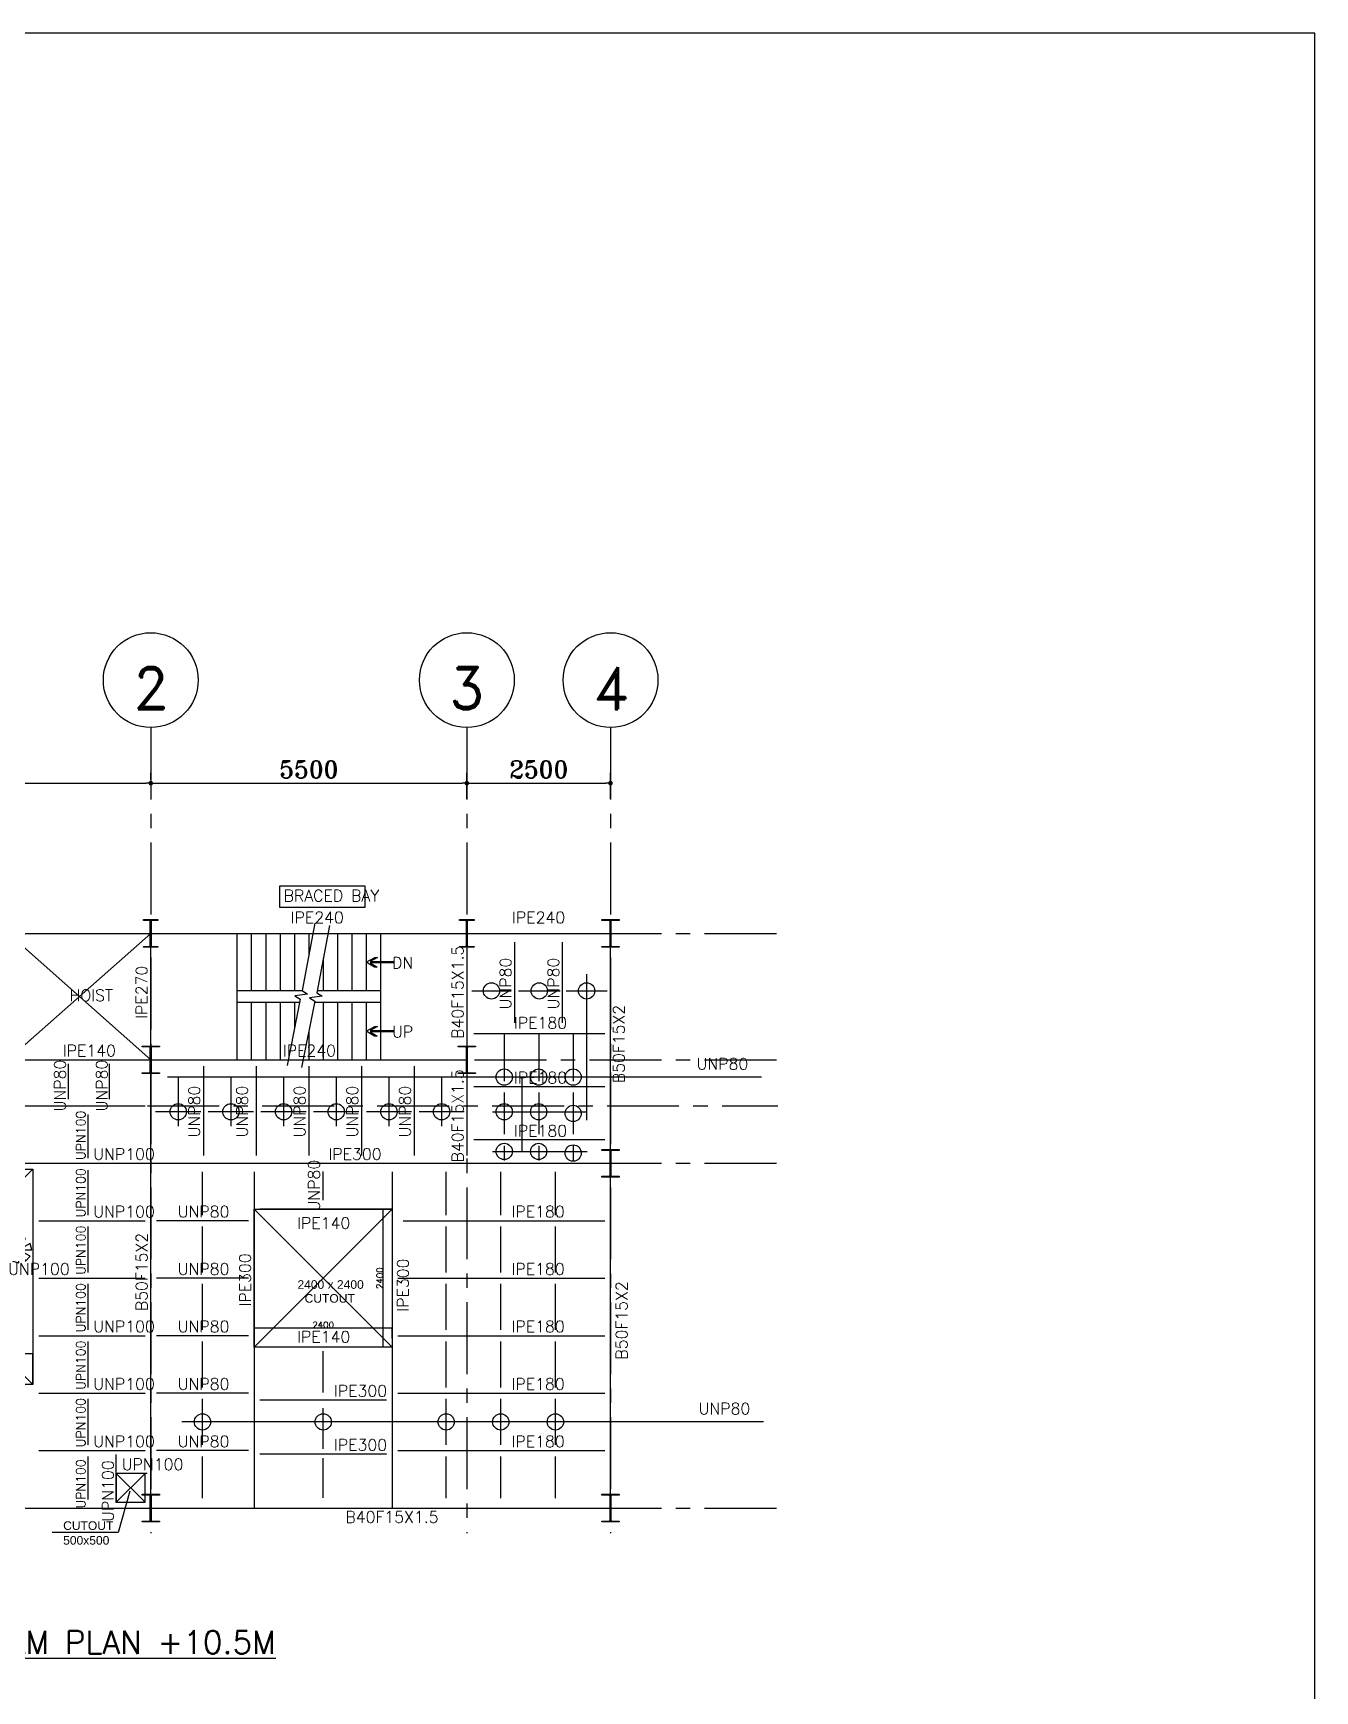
# Model space of a CAD drawing. Header units: inches. Extents: x 1387 to 2676, y -3554 to -2136.
# Drawn here: x 2550.33 to 2572.63, y -2505.82 to -2476.97 of the extents above; entities that cross this region are included whole.
import ezdxf
from ezdxf.enums import TextEntityAlignment as Align

# ---------------------------------------------------------------- set-up
doc = ezdxf.new("R2010")
doc.units = ezdxf.units.IN
doc.header["$MEASUREMENT"] = 0
for name, pattern in [('CENTER', [2, 1.25, -0.25, 0.25, -0.25]), ('DASHDOTX2', [2, 1, -0.5, 0, -0.5]), ('HIDDEN', [0.375, 0.25, -0.125])]:
    doc.linetypes.add(name, pattern=pattern)
for name, color, linetype in [('1', 1, 'Continuous'), ('3', 3, 'HIDDEN'), ('3G', 3, 'Continuous'), ('A-TEXT', 7, 'Continuous'), ('AA-IPE300', 27, 'Continuous'), ('AA_CUT OUT', 250, 'Continuous'), ('Ax', 1, 'DASHDOTX2'), ('AXE', 1, 'CENTER'), ('DIM', 8, 'Continuous'), ('MEMBER TEXT', 7, 'Continuous'), ('NEW-CO-TEXT', 7, 'Continuous'), ('STAIR', 145, 'Continuous'), ('STEEL', 33, 'Continuous'), ('UPN100', 1, 'Continuous'), ('wall', 4, 'Continuous')]:
    doc.layers.add(name, color=color, linetype=linetype)
doc.styles.add('ROMAND', font='ROMAND.shx')
doc.styles.add('ROMANS', font='ROMANS')
doc.styles.add('ROMANT', font='romant')
doc.styles.get("Standard").update_dxf_attribs({"font": 'arial.ttf'})
doc.dimstyles.new('1-100', dxfattribs={"dimtxt": 0.3, "dimasz": 0.08, "dimexe": 0.18, "dimexo": 0.0625, "dimgap": 0.09, "dimtad": 1, "dimdec": 0, "dimlfac": 1000, "dimdsep": 46, "dimtxsty": 'ROMANT', "dimblk": 'DOT', "dimcen": 0.09, "dimclrd": 1, "dimclre": 1, "dimclrt": 3, "dimadec": 0, "dimazin": 0, "dimtfac": 1, "dimtdec": 0, "dimtix": 1, "dimtofl": 0, "dimtmove": 2, "dimatfit": 3, "dimldrblk": 'DOT', "dimfxl": 1, "dimtolj": 1, "dimarcsym": 0})
doc.dimstyles.new('Copy of 1-100', dxfattribs={"dimtxt": 0.2, "dimasz": 0.08, "dimexe": 0.18, "dimexo": 0.0625, "dimgap": 0.09, "dimtad": 1, "dimdec": 0, "dimlfac": 1000, "dimdsep": 46, "dimtxsty": 'ROMANT', "dimblk": 'DOT', "dimcen": 0.09, "dimclrd": 1, "dimclre": 1, "dimclrt": 3, "dimadec": 0, "dimazin": 0, "dimtfac": 1, "dimtdec": 0, "dimtix": 1, "dimtofl": 0, "dimtmove": 2, "dimatfit": 3, "dimldrblk": 'DOT', "dimfxl": 1, "dimtolj": 1, "dimarcsym": 0})
doc.dimstyles.get("Standard").update_dxf_attribs({"dimtxt": 0.25, "dimasz": 0.18, "dimexe": 0.18, "dimexo": 0.0625, "dimgap": 0.09, "dimtad": 0, "dimdec": 0, "dimlfac": 100, "dimzin": 0, "dimdsep": 46, "dimtxsty": 'Standard', "dimcen": 0.09, "dimadec": 0, "dimazin": 0, "dimtfac": 1, "dimtdec": 0, "dimtofl": 0, "dimtmove": 0, "dimatfit": 3, "dimfxl": 1, "dimtolj": 1, "dimtzin": 0, "dimarcsym": 0})

# ---------------------------------------------------------------- blocks, each defined once
blk = doc.blocks.new('DOT')
at = {"layer": 'DIM', "color": 0, "linetype": 'ByBlock'}
blk.add_line((-0.5, 0), (-1, 0), dxfattribs=at)
at = {"layer": 'DIM', "color": 0, "linetype": 'ByBlock', "const_width": 0.5}
blk.add_lwpolyline([(-0.25, 0, 1), (0.25, 0, 1)], format="xyb", close=True, dxfattribs=at)
blk = doc.blocks.new('*D2525')
at = {"color": 1, "lineweight": -2, "transparency": 16777216}
for p, q in [((-13417, 5900), (-13213, 5900)), ((-13213, 2150), (-13213, 5900)), ((-13397, 2150), (-13213, 2150))]:
    blk.add_line(p, q, dxfattribs=at)
at = {"layer": 'Defpoints', "color": 0, "transparency": 16777216}
for p in [(-13417, 5900), (-13213, 5900), (-13397, 2150)]:
    blk.add_point(p, dxfattribs=at)
at = {"color": 1, "lineweight": -2, "transparency": 16777216, "xscale": 0.08, "yscale": 0.08, "zscale": 0.08}
for p, rotation in [((-13213, 5900), 90), ((-13213, 2150), 270)]:
    blk.add_blockref('DOT', p, dxfattribs=dict(at, rotation=rotation))
at = {"color": 3, "transparency": 16777216, "insert": (-13268, 4025), "char_height": 110, "attachment_point": 5, "rotation": 90, "style": 'ROMANT'}
blk.add_mtext('\\A1;3750', dxfattribs=at)
blk = doc.blocks.new('_Dot')
at = {"layer": 'DIM', "color": 0, "lineweight": -2}
blk.add_line((-0.5, 0), (-1, 0), dxfattribs=at)
at = {"layer": 'DIM', "color": 0, "const_width": 0.5}
blk.add_lwpolyline([(-0.25, 0, 1), (0.25, 0, 1)], format="xyb", close=True, dxfattribs=at)
blk = doc.blocks.new('*D2526')
at = {"color": 1, "lineweight": -2, "transparency": 16777216}
for p, q in [((-13750, 2150), (-13750, 2691)), ((-13750, 2690), (-10050, 2690)), ((-10050, 2150), (-10050, 2691))]:
    blk.add_line(p, q, dxfattribs=at)
at = {"layer": 'Defpoints', "color": 0, "transparency": 16777216}
for p in [(-10050, 2690), (-13750, 2150), (-10050, 2150)]:
    blk.add_point(p, dxfattribs=at)
at = {"color": 1, "lineweight": -2, "transparency": 16777216, "xscale": 0.08, "yscale": 0.08, "zscale": 0.08, "rotation": 180}
blk.add_blockref('DOT', (-13750, 2690), dxfattribs=at)
at = {"color": 1, "lineweight": -2, "transparency": 16777216, "xscale": 0.08, "yscale": 0.08, "zscale": 0.08}
blk.add_blockref('DOT', (-10050, 2690), dxfattribs=at)
at = {"color": 3, "transparency": 16777216, "insert": (-11900, 2745), "char_height": 110, "attachment_point": 5, "style": 'ROMANT'}
blk.add_mtext('\\A1;3700', dxfattribs=at)
blk = doc.blocks.new('*D2527')
at = {"color": 1, "lineweight": -2, "transparency": 16777216}
for p, q in [((-6200, 2954), (-6200, 3133)), ((-3800, 3133), (-6200, 3133)), ((-3800, 2954), (-3800, 3133))]:
    blk.add_line(p, q, dxfattribs=at)
at = {"layer": 'Defpoints', "color": 0, "transparency": 16777216}
for p in [(-6200, 3133), (-6200, 2954), (-3800, 2954)]:
    blk.add_point(p, dxfattribs=at)
at = {"color": 1, "lineweight": -2, "transparency": 16777216, "xscale": 0.08, "yscale": 0.08, "zscale": 0.08, "rotation": 180}
blk.add_blockref('DOT', (-6200, 3133), dxfattribs=at)
at = {"color": 1, "lineweight": -2, "transparency": 16777216, "xscale": 0.08, "yscale": 0.08, "zscale": 0.08}
blk.add_blockref('DOT', (-3800, 3133), dxfattribs=at)
at = {"color": 3, "transparency": 16777216, "insert": (-5000, 3188), "char_height": 110, "attachment_point": 5, "style": 'ROMANT'}
blk.add_mtext('\\A1;2400', dxfattribs=at)
blk = doc.blocks.new('*D2528')
at = {"color": 1, "lineweight": -2, "transparency": 16777216}
for p, q in [((-3800, 5200), (-3960, 5200)), ((-3960, 5200), (-3960, 2800)), ((-3800, 2800), (-3960, 2800))]:
    blk.add_line(p, q, dxfattribs=at)
at = {"layer": 'Defpoints', "color": 0, "transparency": 16777216}
for p in [(-3800, 5200), (-3960, 2800), (-3800, 2800)]:
    blk.add_point(p, dxfattribs=at)
at = {"color": 1, "lineweight": -2, "transparency": 16777216, "xscale": 0.08, "yscale": 0.08, "zscale": 0.08}
for p, rotation in [((-3960, 5200), 90), ((-3960, 2800), 270)]:
    blk.add_blockref('DOT', p, dxfattribs=dict(at, rotation=rotation))
at = {"color": 3, "transparency": 16777216, "insert": (-4015, 4000), "char_height": 110, "attachment_point": 5, "rotation": 90, "style": 'ROMANT'}
blk.add_mtext('\\A1;2400', dxfattribs=at)
blk = doc.blocks.new('*D2046')
at = {"layer": 'Defpoints', "color": 0, "transparency": 16777216}
for p in [(2552.372, -2490.022), (2552.372, -2490.022), (2544.372, -2490.155)]:
    blk.add_point(p, dxfattribs=at)
at = {"layer": 'wall', "color": 1, "lineweight": -2, "transparency": 16777216}
for p, q in [((2544.372, -2490.093), (2544.372, -2489.842)), ((2544.452, -2490.022), (2552.292, -2490.022)), ((2552.372, -2489.96), (2552.372, -2489.842))]:
    blk.add_line(p, q, dxfattribs=at)
at = {"layer": 'wall', "color": 1, "lineweight": -2, "transparency": 16777216, "xscale": 0.08, "yscale": 0.08, "zscale": 0.08, "rotation": 180}
blk.add_blockref('DOT', (2544.372, -2490.022), dxfattribs=at)
at = {"layer": 'wall', "color": 1, "lineweight": -2, "transparency": 16777216, "xscale": 0.08, "yscale": 0.08, "zscale": 0.08}
blk.add_blockref('DOT', (2552.372, -2490.022), dxfattribs=at)
at = {"layer": 'wall', "color": 3, "transparency": 16777216, "insert": (2548.372, -2489.782), "char_height": 0.3, "attachment_point": 5, "style": 'ROMANT'}
blk.add_mtext('\\A1;8000', dxfattribs=at)
blk = doc.blocks.new('*D2041')
at = {"layer": 'Defpoints', "color": 0, "transparency": 16777216}
for p in [(2552.372, -2490.022), (2557.872, -2490.022), (2557.872, -2490.36)]:
    blk.add_point(p, dxfattribs=at)
at = {"layer": 'wall', "color": 1, "lineweight": -2, "transparency": 16777216}
for p, q in [((2552.372, -2489.96), (2552.372, -2489.842)), ((2552.452, -2490.022), (2557.792, -2490.022)), ((2557.872, -2490.297), (2557.872, -2489.842))]:
    blk.add_line(p, q, dxfattribs=at)
at = {"layer": 'wall', "color": 1, "lineweight": -2, "transparency": 16777216, "xscale": 0.08, "yscale": 0.08, "zscale": 0.08, "rotation": 180}
blk.add_blockref('DOT', (2552.372, -2490.022), dxfattribs=at)
at = {"layer": 'wall', "color": 1, "lineweight": -2, "transparency": 16777216, "xscale": 0.08, "yscale": 0.08, "zscale": 0.08}
blk.add_blockref('DOT', (2557.872, -2490.022), dxfattribs=at)
at = {"layer": 'wall', "color": 3, "transparency": 16777216, "insert": (2555.122, -2489.782), "char_height": 0.3, "attachment_point": 5, "style": 'ROMANT'}
blk.add_mtext('\\A1;5500', dxfattribs=at)
blk = doc.blocks.new('*D2045')
at = {"layer": 'Defpoints', "color": 0, "transparency": 16777216}
for p in [(2557.872, -2490.022), (2560.372, -2490.022), (2560.372, -2490.36)]:
    blk.add_point(p, dxfattribs=at)
at = {"layer": 'wall', "color": 1, "lineweight": -2, "transparency": 16777216}
for p, q in [((2557.872, -2489.96), (2557.872, -2489.842)), ((2557.952, -2490.022), (2560.292, -2490.022)), ((2560.372, -2490.297), (2560.372, -2489.842))]:
    blk.add_line(p, q, dxfattribs=at)
at = {"layer": 'wall', "color": 1, "lineweight": -2, "transparency": 16777216, "xscale": 0.08, "yscale": 0.08, "zscale": 0.08, "rotation": 180}
blk.add_blockref('DOT', (2557.872, -2490.022), dxfattribs=at)
at = {"layer": 'wall', "color": 1, "lineweight": -2, "transparency": 16777216, "xscale": 0.08, "yscale": 0.08, "zscale": 0.08}
blk.add_blockref('DOT', (2560.372, -2490.022), dxfattribs=at)
at = {"layer": 'wall', "color": 3, "transparency": 16777216, "insert": (2559.122, -2489.782), "char_height": 0.3, "attachment_point": 5, "style": 'ROMANT'}
blk.add_mtext('\\A1;2500', dxfattribs=at)
blk = doc.blocks.new('G$CDE41F039')
at = {"color": 1}
for p, q in [((-15900, 9900), (-15400, 9400)), ((-15400, 9900), (-15900, 9400)), ((-13750, 5900), (-10050, 2150)), ((-10050, 5900), (-13750, 2150)), ((-6199.7, 5200), (-3799.7, 2800)), ((-3799.7, 5200), (-6199.7, 2800)), ((-8100, 100), (-8600, 600)), ((-8100, 600), (-8600, 100))]:
    blk.add_line(p, q, dxfattribs=at)
at = {"color": 3}
for points in [[(-11025.2, 5535.2), (-11220, 5647.7), (-10995, 5647.7), (-11025.2, 5760.2), (-11220, 5647.7), (-11107.5, 5842.6), (-11220, 5872.7), (-11220, 5647.7), (-11332.5, 5842.6), (-11414.9, 5760.2), (-11220, 5647.7), (-11445, 5647.7), (-11414.9, 5535.2), (-11220, 5647.7), (-11332.5, 5452.9), (-11220, 5422.7), (-11220, 5647.7), (-11107.5, 5452.9), (-11025.2, 5535.2), (-11220, 5647.7), (-10995, 5647.7)], [(-13337.6, 4449), (-13532.4, 4561.5), (-13307.4, 4561.5), (-13337.6, 4674), (-13532.4, 4561.5), (-13419.9, 4756.4), (-13532.4, 4786.5), (-13532.4, 4561.5), (-13644.9, 4756.4), (-13727.3, 4674), (-13532.4, 4561.5), (-13757.4, 4561.5), (-13727.3, 4449), (-13532.4, 4561.5), (-13644.9, 4366.7), (-13532.4, 4336.5), (-13532.4, 4561.5), (-13419.9, 4366.7), (-13337.6, 4449), (-13532.4, 4561.5), (-13307.4, 4561.5)], [(-10099.8, 4381.7), (-10294.6, 4494.2), (-10069.6, 4494.2), (-10099.8, 4606.7), (-10294.6, 4494.2), (-10182.1, 4689), (-10294.6, 4719.2), (-10294.6, 4494.2), (-10407.1, 4689), (-10489.5, 4606.7), (-10294.6, 4494.2), (-10519.6, 4494.2), (-10489.5, 4381.7), (-10294.6, 4494.2), (-10407.1, 4299.3), (-10294.6, 4269.2), (-10294.6, 4494.2), (-10182.1, 4299.3), (-10099.8, 4381.7), (-10294.6, 4494.2), (-10069.6, 4494.2)], [(-10730, 2281.3), (-10924.9, 2393.8), (-10699.9, 2393.8), (-10730, 2506.3), (-10924.9, 2393.8), (-10812.4, 2588.6), (-10924.9, 2618.8), (-10924.9, 2393.8), (-11037.4, 2588.6), (-11119.8, 2506.3), (-10924.9, 2393.8), (-11149.9, 2393.8), (-11119.8, 2281.3), (-10924.9, 2393.8), (-11037.4, 2198.9), (-10924.9, 2168.8), (-10924.9, 2393.8), (-10812.4, 2198.9), (-10730, 2281.3), (-10924.9, 2393.8), (-10699.9, 2393.8)]]:
    blk.add_lwpolyline(points, dxfattribs=at)
at = {"layer": 'AA_CUT OUT', "color": 1}
for points in [[(-15400, 9900), (-15900, 9900), (-15900, 9400), (-15400, 9400)], [(-13750, 5900), (-10050, 5900), (-10050, 2150), (-13750, 2150)], [(-3799.7, 2800), (-6199.7, 2800), (-6199.7, 5200), (-3799.7, 5200)], [(-8100, 600), (-8600, 600), (-8600, 100), (-8100, 100)]]:
    blk.add_lwpolyline(points, close=True, dxfattribs=at)
at = {"color": 3}
for s, p in [('CUTOUT', (-15185.5, 10522.3)), ('500x500', (-15185.5, 10266)), ('3700 x 3750', (-12304.9, 3746.1)), ('2400 x 2400', (-5447.3, 3815.3)), ('CUTOUT', (-12150.4, 3514.5)), ('CUTOUT', (-5322.7, 3573.7)), ('CUTOUT', (-9524.1, -380.1)), ('500x500', (-9524.1, -636.4))]:
    blk.add_text(s, height=150, dxfattribs=at).set_placement(p)
for base, p1, p2, picture, middle in [((-13213.2, 5900), (-13397.1, 2150), (-13416.7, 5900), '*D2525', (-13268.3, 4025)), ((-3959.6, 2800), (-3799.7, 5200), (-3799.7, 2800), '*D2528', (-4014.6, 4000))]:
    dim = blk.add_linear_dim(base=base, p1=p1, p2=p2, angle=90, dimstyle='Copy of 1-100', override={"dimtxt": 110, "dimlfac": 1})
    dim.commit()
    dim.dimension.update_dxf_attribs({"geometry": picture, "text_midpoint": middle})
for base, p1, p2, picture, middle in [((-6199.7, 3133.3), (-3799.7, 2954.1), (-6199.7, 2954.1), '*D2527', (-4999.7, 3188.4)), ((-10050, 2690.4), (-13750, 2150), (-10050, 2150), '*D2526', (-11900, 2745.5))]:
    dim = blk.add_linear_dim(base=base, p1=p1, p2=p2, dimstyle='Copy of 1-100', override={"dimtxt": 110, "dimlfac": 1})
    dim.commit()
    dim.dimension.update_dxf_attribs({"geometry": picture, "text_midpoint": middle})
for points in [[(-15775, 9656.4), (-15526.6, 10480.1), (-14377.7, 10480.1)], [(-8366.1, 296.4), (-8567.9, -422.3), (-9716.9, -422.3)]]:
    blk.add_leader(points, dimstyle='Standard', override={"dimscale": 75}, dxfattribs=at)

msp = doc.modelspace()

# ---------------------------------------------------------------- hatches: boundary and pattern name
for points in [[(2552.36459765, -2492.4112859), (2552.35312142, -2492.4112859, 0.4144144444), (2552.36459765, -2492.42277001)], [(2552.37959765, -2492.4112859), (2552.39107388, -2492.4112859, -0.4144144444), (2552.37959765, -2492.42277001)], [(2557.86462311, -2492.41130012), (2557.85314688, -2492.41130012, 0.4144144444), (2557.86462311, -2492.42278422)], [(2557.87962311, -2492.41130012), (2557.89109934, -2492.41130012, -0.4144144444), (2557.87962311, -2492.42278422)], [(2560.36462389, -2492.41126523), (2560.35314766, -2492.41126523, 0.4144144444), (2560.36462389, -2492.42274933)], [(2560.37962389, -2492.41126523), (2560.39110012, -2492.41126523, -0.4144144444), (2560.37962389, -2492.42274933)], [(2552.36459765, -2492.86132541), (2552.35312142, -2492.86132541, -0.4144144444), (2552.36459765, -2492.8498413)], [(2552.37959765, -2492.86132541), (2552.39107388, -2492.86132541, 0.4144144444), (2552.37959765, -2492.8498413)], [(2557.86462311, -2492.86133962), (2557.85314688, -2492.86133962, -0.4144144444), (2557.86462311, -2492.84985552)], [(2557.87962311, -2492.86133962), (2557.89109934, -2492.86133962, 0.4144144444), (2557.87962311, -2492.84985552)], [(2560.36462389, -2492.86130473), (2560.35314766, -2492.86130473, -0.4144144444), (2560.36462389, -2492.84982063)], [(2560.37962389, -2492.86130473), (2560.39110012, -2492.86130473, 0.4144144444), (2560.37962389, -2492.84982063)], [(2552.36459197, -2494.61117666), (2552.35311574, -2494.61117666, 0.4144144444), (2552.36459197, -2494.62266076)], [(2552.37959197, -2494.61117666), (2552.3910682, -2494.61117666, -0.4144144444), (2552.37959197, -2494.62266076)], [(2557.8646182, -2494.61119051), (2557.85314197, -2494.61119051, 0.4144144444), (2557.8646182, -2494.62267462)], [(2557.8796182, -2494.61119051), (2557.89109443, -2494.61119051, -0.4144144444), (2557.8796182, -2494.62267462)], [(2552.36459197, -2495.06121616), (2552.35311574, -2495.06121616, -0.4144144444), (2552.36459197, -2495.04973206)], [(2552.37959197, -2495.06121616), (2552.3910682, -2495.06121616, 0.4144144444), (2552.37959197, -2495.04973206)], [(2557.8646182, -2495.06123002), (2557.85314197, -2495.06123002, -0.4144144444), (2557.8646182, -2495.04974591)], [(2557.8796182, -2495.06123002), (2557.89109443, -2495.06123002, 0.4144144444), (2557.8796182, -2495.04974591)], [(2560.36462389, -2496.41120415), (2560.35314766, -2496.41120415, 0.4144144444), (2560.36462389, -2496.42268826)], [(2560.37962389, -2496.41120415), (2560.39110012, -2496.41120415, -0.4144144444), (2560.37962389, -2496.42268826)], [(2560.36462389, -2496.86124366), (2560.35314766, -2496.86124366, -0.4144144444), (2560.36462389, -2496.84975955)], [(2560.37962389, -2496.86124366), (2560.39110012, -2496.86124366, 0.4144144444), (2560.37962389, -2496.84975955)], [(2552.36458215, -2502.411184), (2552.35310592, -2502.411184, 0.4144144444), (2552.36458215, -2502.4226681)], [(2552.37958215, -2502.411184), (2552.39105838, -2502.411184, -0.4144144444), (2552.37958215, -2502.4226681)], [(2560.36460838, -2502.41120415), (2560.35313215, -2502.41120415, 0.4144144444), (2560.36460838, -2502.42268826)], [(2560.37960838, -2502.41120415), (2560.39108461, -2502.41120415, -0.4144144444), (2560.37960838, -2502.42268826)], [(2552.36458215, -2502.8612235), (2552.35310592, -2502.8612235, -0.4144144444), (2552.36458215, -2502.8497394)], [(2552.37958215, -2502.8612235), (2552.39105838, -2502.8612235, 0.4144144444), (2552.37958215, -2502.8497394)], [(2560.36460838, -2502.86124366), (2560.35313215, -2502.86124366, -0.4144144444), (2560.36460838, -2502.84975955)], [(2560.37960838, -2502.86124366), (2560.39108461, -2502.86124366, 0.4144144444), (2560.37960838, -2502.84975955)]]:
    msp.add_hatch(color=1).paths.add_polyline_path(points)

# ---------------------------------------------------------------- linework, layer by layer
at = {"color": 96, "elevation": -0.001}
msp.add_lwpolyline([(2554.61597377, -2491.81045196), (2556.09934953, -2491.81045196), (2556.09934953, -2492.18320502), (2554.61597377, -2492.18320502)], close=True, dxfattribs=at)
for points in [[(2556.59398704, -2493.12477823), (2556.57256308, -2493.13626527), (2556.59398704, -2493.14776527), (2556.18776988, -2493.14776527), (2556.31385961, -2493.22321898), (2556.26736229, -2493.22321898), (2556.12205505, -2493.13626527), (2556.27205505, -2493.05583867), (2556.31855237, -2493.05583867), (2556.1900005, -2493.12476527), (2556.59398704, -2493.12476527)], [(2556.59398704, -2494.32477823), (2556.57256308, -2494.33626527), (2556.59398704, -2494.34776527), (2556.18776988, -2494.34776527), (2556.31385961, -2494.42321898), (2556.26736229, -2494.42321898), (2556.12205505, -2494.33626527), (2556.27205505, -2494.25583867), (2556.31855237, -2494.25583867), (2556.1900005, -2494.32476527), (2556.59398704, -2494.32476527)]]:
    msp.add_lwpolyline(points)
at = {"layer": '1'}
msp.add_lwpolyline([(2491.35906312, -2533.60296305), (2572.62741329, -2533.60296305), (2572.62741329, -2476.96996642), (2491.35906312, -2476.96996642)], close=True, dxfattribs=at)
at = {"layer": '3G'}
for points in [[(2552.24709765, -2492.8762859), (2552.24709765, -2492.8612859), (2552.36459765, -2492.8612859), (2552.36459765, -2492.4112859), (2552.24709765, -2492.4112859), (2552.24709765, -2492.3962859), (2552.49709765, -2492.3962859), (2552.49709765, -2492.4112859), (2552.37959765, -2492.4112859), (2552.37959765, -2492.8612859), (2552.49709765, -2492.8612859), (2552.49709765, -2492.8762859)], [(2557.74712311, -2492.87630012), (2557.74712311, -2492.86130012), (2557.86462311, -2492.86130012), (2557.86462311, -2492.41130012), (2557.74712311, -2492.41130012), (2557.74712311, -2492.39630012), (2557.99712311, -2492.39630012), (2557.99712311, -2492.41130012), (2557.87962311, -2492.41130012), (2557.87962311, -2492.86130012), (2557.99712311, -2492.86130012), (2557.99712311, -2492.87630012)], [(2560.22212389, -2492.87626523), (2560.22212389, -2492.86126523), (2560.36462389, -2492.86126523), (2560.36462389, -2492.41126523), (2560.22212389, -2492.41126523), (2560.22212389, -2492.39626523), (2560.52212389, -2492.39626523), (2560.52212389, -2492.41126523), (2560.37962389, -2492.41126523), (2560.37962389, -2492.86126523), (2560.52212389, -2492.86126523), (2560.52212389, -2492.87626523)], [(2552.22209197, -2495.07617666), (2552.22209197, -2495.06117666), (2552.36459197, -2495.06117666), (2552.36459197, -2494.61117666), (2552.22209197, -2494.61117666), (2552.22209197, -2494.59617666), (2552.52209197, -2494.59617666), (2552.52209197, -2494.61117666), (2552.37959197, -2494.61117666), (2552.37959197, -2495.06117666), (2552.52209197, -2495.06117666), (2552.52209197, -2495.07617666)], [(2557.7221182, -2495.07619051), (2557.7221182, -2495.06119051), (2557.8646182, -2495.06119051), (2557.8646182, -2494.61119051), (2557.7221182, -2494.61119051), (2557.7221182, -2494.59619051), (2558.0221182, -2494.59619051), (2558.0221182, -2494.61119051), (2557.8796182, -2494.61119051), (2557.8796182, -2495.06119051), (2558.0221182, -2495.06119051), (2558.0221182, -2495.07619051)], [(2560.22212389, -2496.87620415), (2560.22212389, -2496.86120415), (2560.36462389, -2496.86120415), (2560.36462389, -2496.41120415), (2560.22212389, -2496.41120415), (2560.22212389, -2496.39620415), (2560.52212389, -2496.39620415), (2560.52212389, -2496.41120415), (2560.37962389, -2496.41120415), (2560.37962389, -2496.86120415), (2560.52212389, -2496.86120415), (2560.52212389, -2496.87620415)], [(2552.22208215, -2502.876184), (2552.22208215, -2502.861184), (2552.36458215, -2502.861184), (2552.36458215, -2502.411184), (2552.22208215, -2502.411184), (2552.22208215, -2502.396184), (2552.52208215, -2502.396184), (2552.52208215, -2502.411184), (2552.37958215, -2502.411184), (2552.37958215, -2502.861184), (2552.52208215, -2502.861184), (2552.52208215, -2502.876184)], [(2560.22210838, -2502.87620415), (2560.22210838, -2502.86120415), (2560.36460838, -2502.86120415), (2560.36460838, -2502.41120415), (2560.22210838, -2502.41120415), (2560.22210838, -2502.39620415), (2560.52210838, -2502.39620415), (2560.52210838, -2502.41120415), (2560.37960838, -2502.41120415), (2560.37960838, -2502.86120415), (2560.52210838, -2502.86120415), (2560.52210838, -2502.87620415)]]:
    msp.add_lwpolyline(points, close=True, dxfattribs=at)
for centre, start, end in [((2552.36459765, -2492.41129377), 180.157926883, 270.157926883), ((2552.37959765, -2492.41129377), 269.842073117, 359.842073117), ((2552.37959765, -2492.41129377), 269.842073117, 359.842073117), ((2557.86462311, -2492.41130799), 180.157926883, 270.157926883), ((2557.87962311, -2492.41130799), 269.842073117, 359.842073117), ((2557.87962311, -2492.41130799), 269.842073117, 359.842073117), ((2560.36462389, -2492.4112731), 180.157926883, 270.157926883), ((2560.37962389, -2492.4112731), 269.842073117, 359.842073117), ((2560.37962389, -2492.4112731), 269.842073117, 359.842073117), ((2552.36459765, -2492.86131754), 89.842073117, 179.842073117), ((2552.36459765, -2492.86131754), 89.842073117, 179.842073117), ((2552.37959765, -2492.86131754), 0.157926883, 90.157926883), ((2552.37959765, -2492.86131754), 0.157926883, 90.157926883), ((2552.37959765, -2492.86131754), 0.157926883, 90.157926883), ((2557.86462311, -2492.86133175), 89.842073117, 179.842073117), ((2557.86462311, -2492.86133175), 89.842073117, 179.842073117), ((2557.87962311, -2492.86133175), 0.157926883, 90.157926883), ((2557.87962311, -2492.86133175), 0.157926883, 90.157926883), ((2557.87962311, -2492.86133175), 0.157926883, 90.157926883), ((2560.36462389, -2492.86129686), 89.842073117, 179.842073117), ((2560.36462389, -2492.86129686), 89.842073117, 179.842073117), ((2560.37962389, -2492.86129686), 0.157926883, 90.157926883), ((2560.37962389, -2492.86129686), 0.157926883, 90.157926883), ((2560.37962389, -2492.86129686), 0.157926883, 90.157926883), ((2552.36459197, -2494.61118453), 180.157926883, 270.157926883), ((2552.37959197, -2494.61118453), 269.842073117, 359.842073117), ((2552.37959197, -2494.61118453), 269.842073117, 359.842073117), ((2557.8646182, -2494.61119838), 180.157926883, 270.157926883), ((2557.8796182, -2494.61119838), 269.842073117, 359.842073117), ((2557.8796182, -2494.61119838), 269.842073117, 359.842073117), ((2552.36459197, -2495.06120829), 89.842073117, 179.842073117), ((2552.36459197, -2495.06120829), 89.842073117, 179.842073117), ((2552.37959197, -2495.06120829), 0.157926883, 90.157926883), ((2552.37959197, -2495.06120829), 0.157926883, 90.157926883), ((2552.37959197, -2495.06120829), 0.157926883, 90.157926883), ((2557.8646182, -2495.06122215), 89.842073117, 179.842073117), ((2557.8646182, -2495.06122215), 89.842073117, 179.842073117), ((2557.8796182, -2495.06122215), 0.157926883, 90.157926883), ((2557.8796182, -2495.06122215), 0.157926883, 90.157926883), ((2557.8796182, -2495.06122215), 0.157926883, 90.157926883), ((2560.36462389, -2496.41121202), 180.157926883, 270.157926883), ((2560.37962389, -2496.41121202), 269.842073117, 359.842073117), ((2560.37962389, -2496.41121202), 269.842073117, 359.842073117), ((2560.36462389, -2496.86123579), 89.842073117, 179.842073117), ((2560.36462389, -2496.86123579), 89.842073117, 179.842073117), ((2560.37962389, -2496.86123579), 0.157926883, 90.157926883), ((2560.37962389, -2496.86123579), 0.157926883, 90.157926883), ((2560.37962389, -2496.86123579), 0.157926883, 90.157926883), ((2552.36458215, -2502.41119187), 180.157926883, 270.157926883), ((2552.37958215, -2502.41119187), 269.842073117, 359.842073117), ((2552.37958215, -2502.41119187), 269.842073117, 359.842073117), ((2560.36460838, -2502.41121202), 180.157926883, 270.157926883), ((2560.37960838, -2502.41121202), 269.842073117, 359.842073117), ((2560.37960838, -2502.41121202), 269.842073117, 359.842073117), ((2552.36458215, -2502.86121563), 89.842073117, 179.842073117), ((2552.36458215, -2502.86121563), 89.842073117, 179.842073117), ((2552.37958215, -2502.86121563), 0.157926883, 90.157926883), ((2552.37958215, -2502.86121563), 0.157926883, 90.157926883), ((2552.37958215, -2502.86121563), 0.157926883, 90.157926883), ((2560.36460838, -2502.86123579), 89.842073117, 179.842073117), ((2560.36460838, -2502.86123579), 89.842073117, 179.842073117), ((2560.37960838, -2502.86123579), 0.157926883, 90.157926883), ((2560.37960838, -2502.86123579), 0.157926883, 90.157926883), ((2560.37960838, -2502.86123579), 0.157926883, 90.157926883)]:
    msp.add_arc(centre, 0.01147623, start, end, dxfattribs=at)
at = {"layer": 'AA-IPE300', "color": 3}
for p, q in [((2544.37207994, -2492.63626527), (2552.36852994, -2492.63626527)), ((2552.37207994, -2494.68626527), (2552.37207994, -2492.63626527)), ((2552.37562994, -2492.63626527), (2557.86852994, -2492.63626527)), ((2557.87207994, -2492.63626527), (2557.87207994, -2494.68626527)), ((2557.87562994, -2492.63626527), (2560.37207994, -2492.63626527)), ((2560.37207994, -2496.48626527), (2560.37207994, -2492.63626527)), ((2558.70541327, -2494.19138317), (2558.70541327, -2492.79036256)), ((2559.5387466, -2494.19138317), (2559.5387466, -2492.79036256)), ((2560.27207994, -2494.38104136), (2557.99654313, -2494.38104136)), ((2550.32950352, -2494.83626527), (2552.36852994, -2494.83626527)), ((2550.93873994, -2495.51776769), (2550.93873994, -2494.90340501)), ((2551.65539994, -2495.51776769), (2551.65539994, -2494.90340501)), ((2552.37562994, -2494.83626527), (2557.87207994, -2494.83626527)), ((2553.28873994, -2494.94887483), (2553.28873994, -2496.49994844)), ((2554.20539994, -2494.94887483), (2554.20539994, -2496.49994844)), ((2555.12205994, -2494.94887483), (2555.12205994, -2496.49994844)), ((2556.03871994, -2494.94887483), (2556.03871994, -2496.49994844)), ((2556.95537994, -2494.94887483), (2556.95537994, -2496.49994844)), ((2552.37207994, -2502.63626527), (2552.37207994, -2494.98626527)), ((2557.87207994, -2494.98626527), (2557.87207994, -2496.49994844)), ((2560.27207994, -2495.30604136), (2557.99654313, -2495.30604136)), ((2544.37207994, -2495.63630406), (2552.27207994, -2495.63630406)), ((2553.24242518, -2495.74071514), (2552.45659283, -2495.74071514)), ((2554.15908518, -2495.74071514), (2553.37325283, -2495.74071514)), ((2555.07574518, -2495.74071514), (2554.28991283, -2495.74071514)), ((2555.99240518, -2495.74071514), (2555.20657283, -2495.74071514)), ((2556.90906518, -2495.74071514), (2556.12323283, -2495.74071514)), ((2557.82580317, -2495.74072699), (2557.03997083, -2495.74072699)), ((2560.27207994, -2496.23104136), (2557.99654313, -2496.23104136)), ((2550.42207994, -2496.63626527), (2552.27207994, -2496.63626527)), ((2552.47207994, -2496.63626527), (2560.37207994, -2496.63626527)), ((2554.17233074, -2496.78443574), (2554.17233074, -2502.63626527)), ((2556.57233074, -2496.78443574), (2556.57233074, -2502.63626527)), ((2560.37207994, -2502.63626527), (2560.37207994, -2496.78626527)), ((2556.47233074, -2497.43626527), (2554.27233074, -2497.43626527)), ((2550.42207994, -2497.63626527), (2552.27207994, -2497.63626527)), ((2554.07233074, -2497.63626527), (2552.47207994, -2497.63626527)), ((2556.76560954, -2497.63626527), (2560.27207994, -2497.63626527)), ((2550.42207994, -2498.63626527), (2552.27207994, -2498.63626527)), ((2554.07233074, -2498.63626527), (2552.47207994, -2498.63626527)), ((2556.67233074, -2498.63626527), (2560.27207994, -2498.63626527)), ((2550.42207994, -2499.63626527), (2552.27207994, -2499.63626527)), ((2554.07233074, -2499.63626527), (2552.47207994, -2499.63626527)), ((2556.47233074, -2499.83626527), (2554.27233074, -2499.83626527)), ((2556.67233074, -2499.63626527), (2560.27207994, -2499.63626527)), ((2550.42207994, -2500.63626527), (2552.27207994, -2500.63626527)), ((2554.07233074, -2500.63626527), (2552.47207994, -2500.63626527)), ((2556.67233074, -2500.63626527), (2560.27207994, -2500.63626527)), ((2556.47233074, -2500.75626527), (2554.27233074, -2500.75626527)), ((2550.42207994, -2501.63626527), (2552.27207994, -2501.63626527)), ((2554.07233074, -2501.63626527), (2552.47207994, -2501.63626527)), ((2556.47233074, -2501.69626527), (2554.27233074, -2501.69626527)), ((2556.67233074, -2501.63626527), (2560.27207994, -2501.63626527)), ((2544.37207994, -2502.63626527), (2552.36852994, -2502.63626527)), ((2552.37562994, -2502.63626527), (2560.37207994, -2502.63626527))]:
    msp.add_line(p, q, dxfattribs=at)
at = {"layer": 'AA_CUT OUT', "color": 3}
for p, q in [((2549.8827629, -2494.83617027), (2552.37207994, -2492.63626527)), ((2552.37207994, -2494.83626527), (2549.898017, -2492.63626527))]:
    msp.add_line(p, q, dxfattribs=at)
at = {"layer": 'Ax', "linetype": 'Continuous', "ltscale": 0.5}
for p, q in [((2559.95616503, -2493.34414009), (2559.95616503, -2495.88499335)), ((2563.0018816, -2495.13669216), (2552.66200052, -2495.13669216)), ((2552.849509, -2495.13669216), (2552.849509, -2495.98944322)), ((2553.766169, -2495.13669216), (2553.766169, -2495.98944322)), ((2554.682829, -2495.13669216), (2554.682829, -2495.98945506)), ((2555.599489, -2495.13669216), (2555.599489, -2495.98945506)), ((2556.516149, -2495.13669216), (2556.516149, -2495.98945506)), ((2557.432887, -2495.13669216), (2557.432887, -2495.98945506)), ((2558.82930982, -2495.13669216), (2558.82930982, -2496.43051684)), ((2558.31873164, -2495.74072699), (2559.9633641, -2495.74072699)), ((2558.31873164, -2496.43051684), (2559.9633641, -2496.43051684)), ((2563.03634012, -2501.13627523), (2552.91526643, -2501.13627523))]:
    msp.add_line(p, q, dxfattribs=at)
for centre, radius in [((2552.37204945, -2488.22863976), 0.825), ((2557.87207568, -2488.22863976), 0.825), ((2560.37207568, -2488.22863976), 0.825), ((2558.3003348, -2493.63626527), 0.14161004), ((2559.13285242, -2493.63626527), 0.14161004), ((2559.95616503, -2493.63626527), 0.14161004), ((2558.52207994, -2495.13669216), 0.14161004), ((2559.12207994, -2495.13669216), 0.14161004), ((2559.72207994, -2495.13669216), 0.14161004), ((2552.849509, -2495.74071514), 0.14161004), ((2552.849509, -2495.74071514), 0.14161004), ((2553.766169, -2495.74071514), 0.14161004), ((2553.766169, -2495.74071514), 0.14161004), ((2554.682829, -2495.74071514), 0.14161004), ((2554.682829, -2495.74071514), 0.14161004), ((2555.599489, -2495.74071514), 0.14161004), ((2555.599489, -2495.74071514), 0.14161004), ((2556.516149, -2495.74071514), 0.14161004), ((2556.516149, -2495.74072699), 0.14161004), ((2557.432887, -2495.74072699), 0.14161004), ((2557.432887, -2495.74072699), 0.14161004), ((2558.52207994, -2495.74072699), 0.14161004), ((2559.12207994, -2495.74072699), 0.14161004), ((2559.72207994, -2495.76854136), 0.14161004), ((2558.52207994, -2496.43051684), 0.14161004), ((2559.12207994, -2496.43051684), 0.14161004), ((2559.72207994, -2496.45833122), 0.14161004), ((2553.27220534, -2501.13626527), 0.14161004), ((2555.3724495, -2501.13627523), 0.14161004), ((2557.51226472, -2501.13626527), 0.14161004), ((2558.46226472, -2501.13627523), 0.14161004), ((2559.41226472, -2501.13626527), 0.14161004)]:
    msp.add_circle(centre, radius, dxfattribs=at)
at = {"layer": 'AXE'}
for p, q in [((2552.37210691, -2489.05552504), (2552.37207068, -2503.07340574)), ((2557.87213314, -2489.05552504), (2557.87209691, -2503.07340574)), ((2560.37213314, -2489.05552504), (2560.37209691, -2503.07340574)), ((2540.00785549, -2492.63626527), (2563.28556794, -2492.63626527)), ((2540.00785549, -2494.83614555), (2563.28556794, -2494.83620419)), ((2538.31279745, -2495.63614555), (2563.28556794, -2495.63620419)), ((2540.00785549, -2496.63614555), (2563.28556794, -2496.63620419)), ((2540.00785549, -2502.63614555), (2563.28556794, -2502.63620419))]:
    msp.add_line(p, q, dxfattribs=at)
at = {"layer": 'STAIR', "color": 3}
for p, q in [((2553.87195551, -2492.63626527), (2553.87195551, -2494.83626527)), ((2554.12195551, -2492.63626527), (2554.12195551, -2493.63626527)), ((2554.37195551, -2492.63626527), (2554.37195551, -2493.63626527)), ((2554.62198039, -2492.63626527), (2554.62198039, -2493.63626527)), ((2554.87198039, -2492.63626527), (2554.87198039, -2493.63626527)), ((2555.12200528, -2492.63626527), (2555.12200528, -2493.00672961)), ((2555.62203017, -2492.63626527), (2555.62203017, -2493.63626527)), ((2555.87203017, -2492.63626527), (2555.87203017, -2493.63626527)), ((2556.12205505, -2492.63626527), (2556.12205505, -2493.63626527)), ((2556.37205505, -2492.63626527), (2556.37205505, -2494.83626527)), ((2555.37200528, -2493.06858939), (2555.37200528, -2493.63626527)), ((2555.0106939, -2493.63626527), (2553.87195551, -2493.63626527)), ((2556.37205505, -2493.63626527), (2555.26522821, -2493.63626527)), ((2554.96124704, -2493.83626527), (2553.87195551, -2493.83626527)), ((2554.12195551, -2493.83626527), (2554.12195551, -2494.83626527)), ((2554.37195551, -2493.83626527), (2554.37195551, -2494.83626527)), ((2554.62198039, -2493.83626527), (2554.62198039, -2494.83626527)), ((2554.87198039, -2493.83626527), (2554.87198039, -2494.28551598)), ((2556.37205505, -2493.83626527), (2555.22327544, -2493.83626527)), ((2555.37200528, -2493.83626527), (2555.37200528, -2494.83626527)), ((2555.62203017, -2493.83626527), (2555.62203017, -2494.83626527)), ((2555.87203017, -2493.83626527), (2555.87203017, -2494.83626527)), ((2556.12205505, -2493.83626527), (2556.12205505, -2494.83626527)), ((2555.12200528, -2494.34592586), (2555.12200528, -2494.83626527))]:
    msp.add_line(p, q, dxfattribs=at)
at = {"layer": 'STEEL'}
for points in [[(2555.22506078, -2492.4588393), (2555.00434471, -2493.63226718), (2555.09712498, -2493.69069094), (2554.87986922, -2493.72045657), (2554.9726495, -2493.77888033), (2554.74299678, -2494.93464959)], [(2555.47972877, -2492.49588192), (2555.25901269, -2493.6693098), (2555.35179297, -2493.72773355), (2555.13453721, -2493.75749919), (2555.22731748, -2493.81592294), (2554.99766477, -2494.97169221)]]:
    msp.add_lwpolyline(points, dxfattribs=at)
at = {"layer": 'UPN100', "color": 3}
for p, q in [((2557.9560944, -2493.63626527), (2558.64457521, -2493.63626527)), ((2558.77198858, -2493.63626527), (2559.49371626, -2493.63626527)), ((2559.59963967, -2493.63626527), (2560.3126904, -2493.63626527)), ((2558.52207994, -2494.38104136), (2558.52207994, -2495.20604136)), ((2559.12207994, -2494.38104136), (2559.12207994, -2495.20604136)), ((2559.72207994, -2494.38104136), (2559.72207994, -2495.20604136)), ((2558.52207994, -2495.40604136), (2558.52207994, -2496.13104136)), ((2559.12207994, -2495.40604136), (2559.12207994, -2496.13104136)), ((2559.72207994, -2495.40604136), (2559.72207994, -2496.13104136)), ((2551.28182994, -2496.54742271), (2551.28182994, -2495.78630406)), ((2558.52207994, -2496.33104136), (2558.52207994, -2496.58562107)), ((2559.12207994, -2496.33104136), (2559.12207994, -2496.58562107)), ((2559.72207994, -2496.33104136), (2559.72207994, -2496.58562107)), ((2551.28182994, -2497.53626527), (2551.28182994, -2496.75856563)), ((2553.27220534, -2497.53626527), (2553.27220534, -2496.78443574)), ((2555.3724495, -2497.27624117), (2555.3724495, -2496.77850892)), ((2557.51226472, -2497.53626527), (2557.51226472, -2496.78443574)), ((2558.46226472, -2497.53626527), (2558.46226472, -2496.78443574)), ((2559.41226472, -2497.53626527), (2559.41226472, -2496.78443574)), ((2551.28182994, -2498.53626527), (2551.28182994, -2497.73626527)), ((2553.27220534, -2498.53626527), (2553.27220534, -2497.73626527)), ((2557.51226472, -2498.53626527), (2557.51226472, -2497.73626527)), ((2558.46226472, -2498.53626527), (2558.46226472, -2497.73626527)), ((2559.41226472, -2498.53626527), (2559.41226472, -2497.73626527)), ((2551.28182994, -2499.53626527), (2551.28182994, -2498.73626527)), ((2553.27220534, -2499.53626527), (2553.27220534, -2498.73626527)), ((2557.51226472, -2499.53626527), (2557.51226472, -2498.73626527)), ((2558.46226472, -2499.53626527), (2558.46226472, -2498.73626527)), ((2559.41226472, -2499.53626527), (2559.41226472, -2498.73626527)), ((2551.28182994, -2500.53626527), (2551.28182994, -2499.73626527)), ((2553.27220534, -2500.53626527), (2553.27220534, -2499.73626527)), ((2557.51226472, -2500.53626527), (2557.51226472, -2499.73626527)), ((2558.46226472, -2500.53626527), (2558.46226472, -2499.73626527)), ((2559.41226472, -2500.53626527), (2559.41226472, -2499.73626527)), ((2555.3724495, -2500.62582072), (2555.3724495, -2499.90803534)), ((2551.28182994, -2501.53626527), (2551.28182994, -2500.73626527)), ((2553.27220534, -2501.53626527), (2553.27220534, -2500.73626527)), ((2555.3724495, -2501.60745006), (2555.3724495, -2500.89623183)), ((2557.51226472, -2501.53626527), (2557.51226472, -2500.73626527)), ((2558.46226472, -2501.53626527), (2558.46226472, -2500.73626527)), ((2559.41226472, -2501.53626527), (2559.41226472, -2500.73626527)), ((2551.28182994, -2502.48626527), (2551.28182994, -2501.73626527)), ((2551.77207994, -2502.54133473), (2551.77207994, -2501.70412834)), ((2553.27220534, -2502.46216497), (2553.27220534, -2501.73626527)), ((2555.3724495, -2502.45846071), (2555.3724495, -2501.76624855)), ((2557.51226472, -2502.46216497), (2557.51226472, -2501.73626527)), ((2558.46226472, -2502.46216497), (2558.46226472, -2501.73626527)), ((2559.41226472, -2502.46216497), (2559.41226472, -2501.73626527)), ((2552.30979335, -2502.03626527), (2551.77207994, -2502.03626527))]:
    msp.add_line(p, q, dxfattribs=at)

# ---------------------------------------------------------------- block references
at = {"layer": 'MEMBER TEXT', "color": 3, "ltscale": 2, "xscale": 0.001, "yscale": 0.001, "zscale": 0.001}
msp.add_blockref('G$CDE41F039', (2560.37207994, -2502.63626527), dxfattribs=at)

# ---------------------------------------------------------------- texts
at = {"color": 3, "style": 'ROMANS'}
msp.add_text('BRACED BAY', height=0.2, dxfattribs=at).set_placement((2554.68406099, -2492.07819489, -0.001))
at = {"layer": '3', "color": 3, "style": 'ROMAND'}
for s, p in [('2', (2552.37442508, -2488.3690425, 0.00000001)), ('3', (2557.87445132, -2488.3690425, 0.00000001)), ('4', (2560.37445132, -2488.3690425, 0.00000001))]:
    msp.add_text(s, height=0.7299072, dxfattribs=at).set_placement(p, align=Align.MIDDLE_CENTER)
at = {"layer": 'A-TEXT', "color": 3, "style": 'ROMANS'}
msp.add_text('%%USECOND FLOOR BEAM PLAN +10.5M', height=0.4, dxfattribs=at).set_placement((2544.79283659, -2505.17040817, 9177.40456425))
at = {"layer": 'MEMBER TEXT', "color": 3, "ltscale": 2, "style": 'ROMANS'}
for s, p in [('IPE240', (2555.26934565, -2492.51927228)), ('IPE240', (2559.12063677, -2492.51927228)), ('HOIST', (2551.33541917, -2493.87347393)), ('IPE180', (2559.15317892, -2494.35197516)), ('IPE140', (2551.30339792, -2494.8367562)), ('IPE240', (2555.13194792, -2494.8367562)), ('IPE180', (2559.15317892, -2495.30653229)), ('IPE180', (2559.15317892, -2496.23153229)), ('UNP100', (2551.90697148, -2496.6367562)), ('IPE300', (2555.92542215, -2496.6367562)), ('UNP100', (2551.90697148, -2497.63684477)), ('UNP80', (2553.29035771, -2497.6367562)), ('IPE180', (2559.1111389, -2497.6367562)), ('IPE140', (2555.38054249, -2497.83740714)), ('UNP100', (2550.42566047, -2498.63684477)), ('UNP80', (2553.29035771, -2498.6367562)), ('IPE180', (2559.1111389, -2498.6367562)), ('UNP100', (2551.90697148, -2499.63684477)), ('UNP80', (2553.29035771, -2499.6367562)), ('IPE140', (2555.38054249, -2499.8167562)), ('IPE180', (2559.1111389, -2499.6367562)), ('UNP100', (2551.90697148, -2500.63684477)), ('UNP80', (2553.29035771, -2500.6367562)), ('IPE180', (2559.1111389, -2500.6367562)), ('IPE300', (2556.02132368, -2500.7567562)), ('UNP100', (2551.90697148, -2501.63684477)), ('UNP80', (2553.29035771, -2501.6367562)), ('IPE300', (2556.02132368, -2501.6967562)), ('IPE180', (2559.1111389, -2501.6367562)), ('UPN100', (2552.40353902, -2502.03626527)), ('B40F15X1.5', (2556.56985472, -2502.95208787))]:
    msp.add_text(s, height=0.2, dxfattribs=at).set_placement(p, align=Align.BOTTOM_CENTER)
for s, height, p in [('B40F15X1.5', 0.2, (2557.87207994, -2493.66126527)), ('IPE270', 0.2, (2552.37207994, -2493.66126527)), ('UNP80', 0.2, (2558.70541327, -2493.50865332)), ('UNP80', 0.2, (2559.5387466, -2493.50865332)), ('B50F15X2', 0.2, (2560.67625038, -2494.56126527)), ('UNP80', 0.2, (2550.952054, -2495.28444007)), ('UNP80', 0.2, (2551.67997335, -2495.28444007)), ('B40F15X1.5', 0.2, (2557.87207994, -2495.81126527)), ('UNP80', 0.2, (2553.28873994, -2495.73626527)), ('UNP80', 0.2, (2554.12195551, -2495.73626527)), ('UNP80', 0.2, (2555.12200528, -2495.73626527)), ('UNP80', 0.2, (2556.03871994, -2495.73626527)), ('UNP80', 0.2, (2556.95537994, -2495.73626527)), ('UPN100', 0.16, (2551.28182994, -2496.14970344)), ('UNP80', 0.2, (2555.3724495, -2497.02520475)), ('UPN100', 0.16, (2551.28182994, -2497.14970344)), ('UPN100', 0.16, (2551.28182994, -2498.14970344)), ('B50F15X2', 0.2, (2552.37411963, -2498.52876197)), ('IPE300', 0.2, (2554.17376462, -2498.66655554)), ('IPE300', 0.2, (2556.91973673, -2498.75661875)), ('UPN100', 0.16, (2551.28182994, -2499.14970344)), ('B50F15X2', 0.2, (2560.72517237, -2499.37188011)), ('UPN100', 0.16, (2551.28182994, -2500.14970344)), ('UPN100', 0.16, (2551.28182994, -2501.14970344)), ('UPN100', 0.16, (2551.28182994, -2502.21634104)), ('UPN100', 0.2, (2551.78583666, -2502.34093983))]:
    msp.add_text(s, height=height, rotation=90, dxfattribs=at).set_placement(p, align=Align.BOTTOM_CENTER)
for p in [(2562.31943469, -2494.90645361), (2562.35389322, -2500.90603667)]:
    msp.add_text('UNP80', height=0.2, dxfattribs=at).set_placement(p, align=Align.MIDDLE)
at = {"layer": 'NEW-CO-TEXT', "color": 3, "style": 'ROMANS'}
for s, p in [('DN', (2556.75486872, -2493.14696518)), ('UP', (2556.75486872, -2494.34696518))]:
    msp.add_text(s, height=0.2, dxfattribs=at).set_placement(p, align=Align.MIDDLE)

# ---------------------------------------------------------------- dimensions: what is measured, and where the dimension line sits
at = {"layer": 'wall'}
for base, p1, p2, picture, middle in [((2552.37210406, -2490.02225133), (2544.37207352, -2490.15546888), (2552.37210406, -2490.02225133), '*D2046', (2548.37208879, -2489.78225133)), ((2557.8721303, -2490.02225133), (2552.37210406, -2490.02225133), (2557.8721303, -2490.35983461), '*D2041', (2555.12211718, -2489.78225133)), ((2560.3721303, -2490.02225133), (2557.8721303, -2490.02225133), (2560.3721303, -2490.35983461), '*D2045', (2559.1221303, -2489.78225133))]:
    dim = msp.add_linear_dim(base=base, p1=p1, p2=p2, dimstyle='1-100', dxfattribs=at)
    dim.commit()
    dim.dimension.update_dxf_attribs({"geometry": picture, "text_midpoint": middle})

doc.saveas('drawing.dxf')
